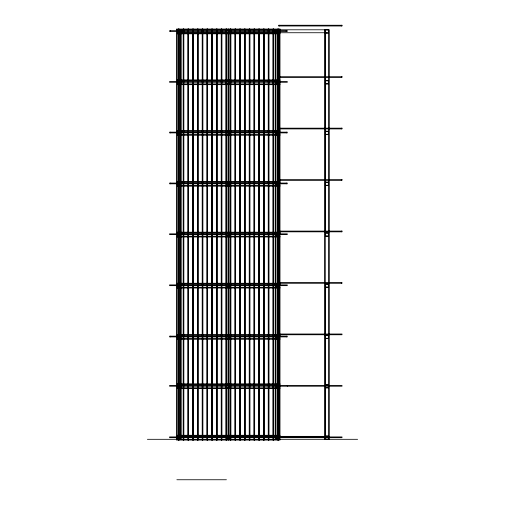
<?xml version="1.0" encoding="UTF-8"?>
<svg xmlns="http://www.w3.org/2000/svg" width="505" height="505" viewBox="0 0 505 505"><rect width="100%" height="100%" fill="white"/><g stroke="black" fill="none" stroke-linecap="round" stroke-linejoin="round"><path stroke-width="0.76" d="M176.491 29.789L329.304 29.789L329.304 439.312M227.856 30.685L169.554 30.685L169.554 31.424L226.789 31.424M229.788 30.685L287.307 30.685L287.307 31.424L230.065 31.424M181.289 32.737L226.006 32.737M230.842 32.737L275.2 32.737M279.252 32.737L325.289 32.737M177.274 33.065L279.985 33.065M325.289 33.065L328.566 33.065M177.274 33.797L279.985 33.797M177.274 79.904L279.985 79.904M177.274 80.642L279.985 80.642M325.289 80.642L328.566 80.642M227.856 81.545L169.554 81.545L169.554 82.277L226.789 82.277M228.999 81.545L287.307 81.545L287.307 82.277L229.788 82.277M177.274 83.918L279.985 83.918M325.289 83.918L328.566 83.918M177.274 84.657L279.985 84.657M177.274 130.511L279.985 130.511M177.274 131.249L279.985 131.249M325.289 131.249L328.566 131.249M227.856 132.152L169.554 132.152L169.554 132.891L226.789 132.891M229.788 132.152L287.307 132.152L287.307 132.891L230.065 132.891A1.635 1.635 0 0 0 227.61 131.47A1.635 1.635 0 0 0 227.61 134.305A1.635 1.635 0 0 0 230.065 132.891M177.274 134.526L279.985 134.526M325.289 134.526L328.566 134.526M177.274 135.264L279.985 135.264M177.274 181.434L279.985 181.434M177.274 182.172L279.985 182.172M325.289 182.172L328.566 182.172M227.856 183.069L169.554 183.069L169.554 183.807L226.789 183.807M229.788 183.069L287.307 183.069L287.307 183.807L229.788 183.807M177.274 185.449L279.985 185.449M325.289 185.449L328.566 185.449M177.274 186.181L279.985 186.181M177.274 232.205L279.985 232.205M177.23 232.944L279.985 232.944M325.289 232.944L328.566 232.944M227.856 233.847L169.554 233.847L169.554 234.579L226.789 234.579M229.788 233.847L287.307 233.847L287.307 234.579L229.788 234.579M177.23 236.22L279.985 236.22M325.289 236.22L328.566 236.22M177.274 236.959L279.985 236.959M177.274 283.273L342.011 283.292L342.011 282.554L278.596 282.554L278.596 283.292M177.23 284.012L279.985 284.012M325.289 284.012L328.566 284.012M227.856 284.908L169.554 284.908L169.554 285.647L226.789 285.647M229.788 284.908L287.307 284.908L287.307 285.647L229.788 285.647M177.23 287.288L279.985 287.288M325.289 287.288L328.566 287.288M177.274 288.02L279.985 288.02M177.274 334.518L279.985 334.518M279.252 334.752L342.011 334.752L342.011 334.013L278.596 334.013L278.596 334.752M177.274 335.257L279.985 335.257M325.289 335.257L328.566 335.257M227.856 336.16L169.554 336.16L169.554 336.898L226.789 336.898M229.788 336.16L287.307 336.16L287.307 336.898L230.065 336.898A1.635 1.635 0 0 0 227.61 335.478A1.635 1.635 0 0 0 227.61 338.312A1.635 1.635 0 0 0 230.065 336.898M177.274 338.533L279.985 338.533M325.289 338.533L328.566 338.533M177.274 339.272L279.985 339.272M177.274 383.838L279.985 383.838M177.274 384.576L279.985 384.576M325.289 384.576L328.566 384.576M227.856 385.473L169.554 385.473L169.554 386.211L226.789 386.211M229.788 385.473L342.011 385.473L342.011 386.211L229.788 386.211M177.274 387.846L279.985 387.846M325.289 387.846L328.566 387.846M177.274 388.585L279.985 388.585M177.274 435.297L279.985 435.297M177.23 436.036L279.985 436.036M325.289 436.036L328.566 436.036M181.289 436.364L226.006 436.364M230.842 436.364L275.2 436.364M279.252 436.364L325.289 436.364M227.856 436.932L169.554 436.932L169.554 437.671L226.789 437.671M229.788 436.932L342.011 436.932L342.011 437.671L229.788 437.671M147.391 439.312L357.609 439.312M176.864 479.75L226.423 479.75M341.355 25.25L341.355 25.989M341.355 76.709L341.355 77.448M341.355 128.169L341.355 128.908M341.355 179.635L341.355 180.367M341.355 231.094L341.355 231.827M341.355 282.554L341.355 283.292M328.566 29.789L328.566 439.312M325.618 33.065L325.618 80.642M325.618 83.918L325.618 131.249M325.618 134.526L325.618 182.172M325.618 185.449L325.618 232.944M325.618 287.288L325.618 335.257M325.618 338.533L325.618 384.576M325.618 387.846L325.618 436.036M325.289 29.789L325.289 439.312M324.551 29.789L324.551 439.312M287.307 385.473L287.307 386.211M287.307 436.932L287.307 437.671M286.24 30.685L286.24 31.424M286.24 132.152L286.24 132.891M286.24 183.069L286.24 183.807M286.24 336.16L286.24 336.898M279.252 25.25L279.252 25.989M279.252 29.789L279.252 439.312M278.432 29.05L278.432 440.044M278.211 29.05L278.211 440.044M277.99 29.05L277.99 440.044M277.769 29.05L277.769 440.044M275.976 29.789L275.976 439.312M275.238 29.789L275.238 439.312M273.672 29.05L273.672 440.044M273.451 29.05L273.451 440.044M273.237 29.05L273.237 440.044M273.016 29.05L273.016 440.044M268.919 29.05L268.919 440.044M268.698 29.05L268.698 440.044M268.477 29.05L268.477 440.044M268.256 29.05L268.256 440.044M264.166 29.05L264.166 440.044M263.945 29.05L263.945 440.044M263.724 29.05L263.724 440.044M263.503 29.05L263.503 440.044M259.406 29.05L259.406 440.044M259.185 29.05L259.185 440.044M258.97 29.05L258.97 440.044M258.749 29.05L258.749 440.044M254.653 29.05L254.653 440.044M254.432 29.05L254.432 440.044M254.211 29.05L254.211 440.044M253.99 29.05L253.99 440.044M249.899 29.05L249.899 440.044M249.678 29.05L249.678 440.044M249.457 29.05L249.457 440.044M249.236 29.05L249.236 440.044M245.14 29.05L245.14 440.044M244.919 29.05L244.919 440.044M244.704 29.05L244.704 440.044M244.483 29.05L244.483 440.044M240.386 29.05L240.386 440.044M240.165 29.05L240.165 440.044M239.944 29.05L239.944 440.044M239.723 29.05L239.723 440.044M235.633 29.05L235.633 440.044M235.412 29.05L235.412 440.044M235.191 29.05L235.191 440.044M234.97 29.05L234.97 440.044M230.873 29.05L230.873 440.044M230.652 29.05L230.652 440.044M230.438 29.05L230.438 440.044M230.217 29.05L230.217 440.044M230.065 29.789L230.065 439.312M228.677 29.05L228.677 440.044M228.184 29.05L228.184 440.044M226.789 29.789L226.789 439.312M226.644 29.05L226.644 440.044M226.423 29.05L226.423 440.044M226.202 29.05L226.202 440.044M225.981 29.05L225.981 440.044M221.884 29.05L221.884 440.044M221.663 29.05L221.663 440.044M221.449 29.05L221.449 440.044M221.228 29.05L221.228 440.044M217.131 29.05L217.131 440.044M216.91 29.05L216.91 440.044M216.689 29.05L216.689 440.044M216.468 29.05L216.468 440.044M212.378 29.05L212.378 440.044M212.157 29.05L212.157 440.044M211.936 29.05L211.936 440.044M211.715 29.05L211.715 440.044M207.618 29.05L207.618 440.044M207.397 29.05L207.397 440.044M207.183 29.05L207.183 440.044M206.962 29.05L206.962 440.044M202.865 29.05L202.865 440.044M202.644 29.05L202.644 440.044M202.423 29.05L202.423 440.044M202.202 29.05L202.202 440.044M198.111 29.05L198.111 440.044M197.891 29.05L197.891 440.044M197.67 29.05L197.67 440.044M197.449 29.05L197.449 440.044M193.352 29.05L193.352 440.044M193.131 29.05L193.131 440.044M192.916 29.05L192.916 440.044M192.695 29.05L192.695 440.044M188.599 29.05L188.599 440.044M188.378 29.05L188.378 440.044M188.157 29.05L188.157 440.044M187.936 29.05L187.936 440.044M183.845 29.05L183.845 440.044M183.624 29.05L183.624 440.044M183.403 29.05L183.403 440.044M183.182 29.05L183.182 440.044M181.244 29.789L181.244 439.312M180.506 29.789L180.506 439.312M180.178 33.841L180.178 79.859M180.178 84.707L180.178 130.46M180.178 135.308L180.178 181.39M180.178 186.225L180.178 232.167M180.178 236.22L180.178 283.229M180.178 287.288L180.178 334.474M180.178 339.316L180.178 383.794M180.178 387.846L180.178 435.259M179.086 29.05L179.086 440.044M178.865 29.05L178.865 440.044M178.65 29.05L178.65 440.044M178.429 29.05L178.429 440.044M177.23 29.789L177.23 439.312M170.621 30.685L170.621 31.424M170.621 132.152L170.621 132.891M170.621 183.069L170.621 183.807M170.621 336.16L170.621 336.898M180.506 285.647A1.635 1.635 0 0 1 178.233 287.156A1.635 1.635 0 0 1 177.722 284.479A1.635 1.635 0 0 1 180.392 285.047M180.5 82.132A1.635 1.635 0 0 1 178.379 83.843A1.635 1.635 0 0 1 177.615 81.223A1.635 1.635 0 0 1 180.323 81.526M276.09 285.047A1.635 1.635 0 0 1 278.76 284.479A1.635 1.635 0 0 1 278.249 287.156A1.635 1.635 0 0 1 275.976 285.647M276.159 81.526A1.635 1.635 0 0 1 278.867 81.223A1.635 1.635 0 0 1 278.103 83.843A1.635 1.635 0 0 1 275.982 82.132M342.011 25.25L278.596 25.25L278.596 25.989L342.011 25.989L342.011 25.25M279.985 29.05L176.491 29.05L176.491 440.044L279.985 440.044L279.985 29.05M342.011 76.709L278.596 76.709L278.596 77.448L342.011 77.448L342.011 76.709M342.011 128.169L278.596 128.169L278.596 128.908L342.011 128.908L342.011 128.169M342.011 179.635L278.596 179.635L278.596 180.367L342.011 180.367L342.011 179.635M342.011 231.094L278.596 231.094L278.596 231.827L342.011 231.827L342.011 231.094M177.924 387.55A1.635 1.635 0 0 0 180.5 386.357A1.635 1.635 0 0 0 178.177 384.728A1.635 1.635 0 0 0 177.924 387.55M178.05 338.312A1.635 1.635 0 0 0 180.506 336.898A1.635 1.635 0 0 0 178.05 335.478A1.635 1.635 0 0 0 178.05 338.312M177.924 235.917A1.635 1.635 0 0 0 180.5 234.73A1.635 1.635 0 0 0 178.177 233.095A1.635 1.635 0 0 0 177.924 235.917M177.924 185.146A1.635 1.635 0 0 0 180.5 183.953A1.635 1.635 0 0 0 178.177 182.324A1.635 1.635 0 0 0 177.924 185.146M178.05 134.305A1.635 1.635 0 0 0 180.506 132.891A1.635 1.635 0 0 0 178.05 131.47A1.635 1.635 0 0 0 178.05 134.305M178.05 32.844A1.635 1.635 0 0 0 180.506 31.424A1.635 1.635 0 0 0 178.05 30.003A1.635 1.635 0 0 0 178.05 32.844M276.671 387.55A1.635 1.635 0 0 0 279.246 386.357A1.635 1.635 0 0 0 276.923 384.728A1.635 1.635 0 0 0 276.671 387.55M276.797 338.312A1.635 1.635 0 0 0 279.252 336.898A1.635 1.635 0 0 0 276.797 335.478A1.635 1.635 0 0 0 276.797 338.312M276.797 235.999A1.635 1.635 0 0 0 279.252 234.579A1.635 1.635 0 0 0 276.797 233.165A1.635 1.635 0 0 0 276.797 235.999M276.671 185.146A1.635 1.635 0 0 0 279.246 183.953A1.635 1.635 0 0 0 276.923 182.324A1.635 1.635 0 0 0 276.671 185.146M276.671 134.229A1.635 1.635 0 0 0 279.246 133.036A1.635 1.635 0 0 0 276.923 131.401A1.635 1.635 0 0 0 276.671 134.229M276.797 32.844A1.635 1.635 0 0 0 279.252 31.424A1.635 1.635 0 0 0 276.797 30.003A1.635 1.635 0 0 0 276.797 32.844M178.05 439.091A1.635 1.635 0 0 0 180.506 437.671A1.635 1.635 0 0 0 178.05 436.251A1.635 1.635 0 0 0 178.05 439.091M276.797 439.091A1.635 1.635 0 0 0 279.252 437.671A1.635 1.635 0 0 0 276.797 436.251A1.635 1.635 0 0 0 276.797 439.091M227.61 439.091A1.635 1.635 0 0 0 230.065 437.671A1.635 1.635 0 0 0 227.61 436.251A1.635 1.635 0 0 0 227.61 439.091M227.484 32.762A1.635 1.635 0 0 0 230.059 31.569A1.635 1.635 0 0 0 227.742 29.94A1.635 1.635 0 0 0 227.484 32.762M227.484 83.615A1.635 1.635 0 0 0 230.059 82.429A1.635 1.635 0 0 0 227.742 80.794A1.635 1.635 0 0 0 227.484 83.615M227.484 185.146A1.635 1.635 0 0 0 230.059 183.953A1.635 1.635 0 0 0 227.742 182.324A1.635 1.635 0 0 0 227.484 185.146M227.61 235.999A1.635 1.635 0 0 0 230.065 234.579A1.635 1.635 0 0 0 227.61 233.165A1.635 1.635 0 0 0 227.61 235.999M227.61 287.067A1.635 1.635 0 0 0 230.065 285.647A1.635 1.635 0 0 0 227.61 284.233A1.635 1.635 0 0 0 227.61 287.067M227.61 387.632A1.635 1.635 0 0 0 230.065 386.211A1.635 1.635 0 0 0 227.61 384.791A1.635 1.635 0 0 0 227.61 387.632M326.11 387.632A1.635 1.635 0 0 0 328.566 386.211A1.635 1.635 0 0 0 326.11 384.791A1.635 1.635 0 0 0 326.11 387.632M325.984 338.236A1.635 1.635 0 0 0 328.559 337.043A1.635 1.635 0 0 0 326.243 335.408A1.635 1.635 0 0 0 325.984 338.236M326.11 287.067A1.635 1.635 0 0 0 328.566 285.647A1.635 1.635 0 0 0 326.11 284.233A1.635 1.635 0 0 0 326.11 287.067M326.11 235.999A1.635 1.635 0 0 0 328.566 234.579A1.635 1.635 0 0 0 326.11 233.165A1.635 1.635 0 0 0 326.11 235.999M326.11 185.228A1.635 1.635 0 0 0 328.566 183.807A1.635 1.635 0 0 0 326.11 182.387A1.635 1.635 0 0 0 326.11 185.228M325.984 134.229A1.635 1.635 0 0 0 328.559 133.036A1.635 1.635 0 0 0 326.243 131.401A1.635 1.635 0 0 0 325.984 134.229M326.11 83.697A1.635 1.635 0 0 0 328.566 82.277A1.635 1.635 0 0 0 326.11 80.863A1.635 1.635 0 0 0 326.11 83.697M326.11 32.844A1.635 1.635 0 0 0 328.566 31.424A1.635 1.635 0 0 0 326.11 30.003A1.635 1.635 0 0 0 326.11 32.844M326.11 439.091A1.635 1.635 0 0 0 328.566 437.671A1.635 1.635 0 0 0 326.11 436.251A1.635 1.635 0 0 0 326.11 439.091"/></g></svg>
